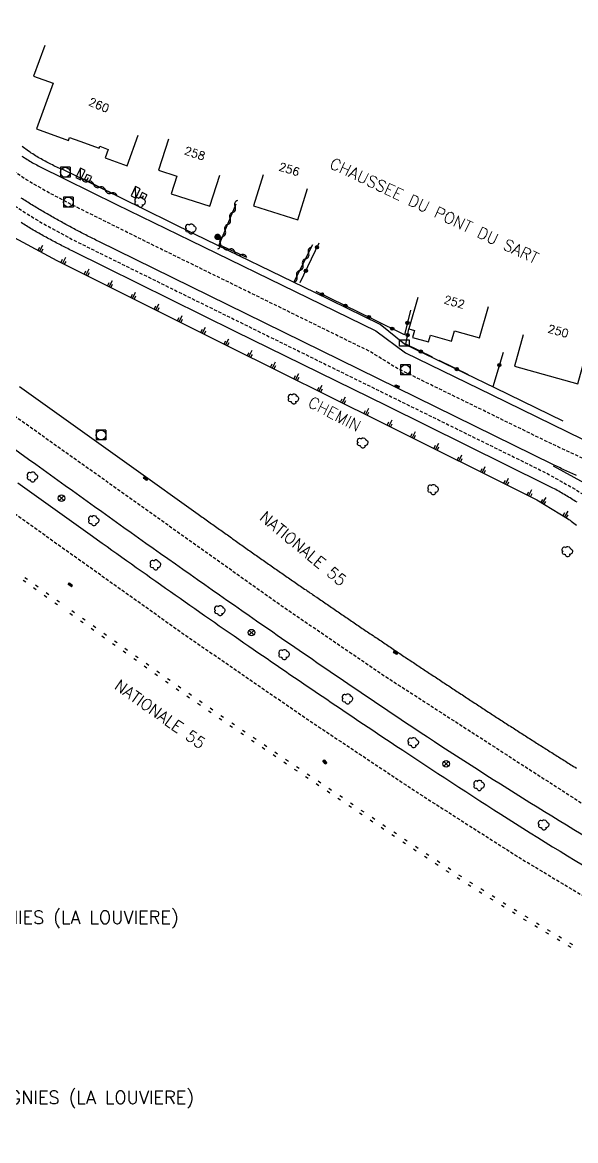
# Model space of a CAD drawing. Header units: millimetres. Extents: x 132999 to 134001, y 131000 to 132000.
# Drawn here: x 133221.3 to 133306.3, y 131480.1 to 131651.8 of the extents above; entities that cross this region are included whole.
import ezdxf
from ezdxf.enums import TextEntityAlignment as Align

# ---------------------------------------------------------------- set-up
doc = ezdxf.new("R2010")
doc.units = ezdxf.units.MM
doc.linetypes.add('DASHED', pattern=[0.75, 0.5, -0.25])
doc.layers.get('0').update_dxf_attribs({"linetype": 'CONTINUOUS'})
for name, color, linetype in [('W0001', 6, 'DASHED'), ('W0008', 7, 'CONTINUOUS'), ('W0100', 7, 'CONTINUOUS'), ('W0211', 2, 'CONTINUOUS'), ('W0220', 5, 'DASHED'), ('W0300', 7, 'CONTINUOUS'), ('W0310', 3, 'CONTINUOUS'), ('W0322', 7, 'CONTINUOUS'), ('W0400', 7, 'CONTINUOUS'), ('W0420', 7, 'CONTINUOUS'), ('W0432', 7, 'CONTINUOUS'), ('W0469', 7, 'CONTINUOUS'), ('W0980', 7, 'CONTINUOUS'), ('W0989', 7, 'CONTINUOUS'), ('W0991', 7, 'CONTINUOUS'), ('W1471', 7, 'CONTINUOUS'), ('W1473', 7, 'CONTINUOUS')]:
    doc.layers.add(name, color=color, linetype=linetype)
doc.styles.get("Standard").update_dxf_attribs({"font": 'romans.shx', "width": 0.85})

# ---------------------------------------------------------------- blocks, each defined once
blk = doc.blocks.new('T420')
for p, q in [((0.75, 0.75), (-0.75, 0.75)), ((-0.75, 0.75), (-0.75, -0.75)), ((0.75, 0.75), (0.75, -0.75)), ((0.75, -0.75), (-0.75, -0.75))]:
    blk.add_line(p, q)
blk.add_ellipse((0, 0), major_axis=(-0.53, 0.53), ratio=1, start_param=3.926991, end_param=10.210176)
blk = doc.blocks.new('T300')
for p, q in [((-0.8, 0.51), (-0.86, 0.34)), ((-0.86, 0.34), (-0.86, 0.17)), ((-0.86, 0.17), (-0.74, 0.06)), ((-0.69, 0.63), (-0.8, 0.51)), ((-0.8, -0.06), (-0.74, 0.06)), ((-0.74, 0.06), (-0.69, 0.11)), ((-0.57, 0.69), (-0.69, 0.63)), ((-0.46, 0.69), (-0.57, 0.69)), ((-0.29, 0.63), (-0.46, 0.69)), ((-0.29, 0.63), (-0.17, 0.74)), ((-0.23, 0.57), (-0.29, 0.63)), ((-0.17, 0.74), (-0.06, 0.8)), ((-0.06, 0.8), (0.06, 0.8)), ((0.06, 0.8), (0.23, 0.74)), ((0.23, 0.74), (0.34, 0.63)), ((0.34, 0.63), (0.4, 0.51)), ((0.46, 0.46), (0.34, 0.46)), ((0.4, 0.51), (0.4, 0.46)), ((0.57, 0.4), (0.46, 0.46)), ((0.57, 0.4), (0.69, 0.29)), ((0.69, 0.29), (0.74, 0.17)), ((0.74, 0.06), (0.69, -0.17)), ((0.74, 0.17), (0.74, 0.06)), ((-0.8, -0.17), (-0.8, -0.06)), ((-0.8, -0.23), (-0.8, -0.17)), ((-0.74, -0.34), (-0.8, -0.23)), ((-0.69, -0.4), (-0.74, -0.34)), ((-0.51, -0.46), (-0.69, -0.4)), ((-0.4, -0.46), (-0.51, -0.46)), ((-0.4, -0.46), (-0.34, -0.46)), ((-0.34, -0.46), (-0.34, -0.4)), ((-0.34, -0.51), (-0.34, -0.46)), ((-0.29, -0.63), (-0.34, -0.51)), ((-0.17, -0.74), (-0.29, -0.63)), ((-0.06, -0.8), (-0.17, -0.74)), ((0.06, -0.8), (-0.06, -0.8)), ((0.17, -0.74), (0.06, -0.8)), ((0.23, -0.69), (0.17, -0.74)), ((0.29, -0.46), (0.23, -0.46)), ((0.29, -0.63), (0.23, -0.69)), ((0.46, -0.4), (0.29, -0.46)), ((0.34, -0.51), (0.29, -0.63)), ((0.34, -0.51), (0.34, -0.46)), ((0.57, -0.34), (0.46, -0.4)), ((0.63, -0.29), (0.57, -0.34)), ((0.69, -0.17), (0.63, -0.29))]:
    blk.add_line(p, q)
blk = doc.blocks.new('T432')
at = {"flags": 128}
for points in [[(-0.4, 2.1), (-0.4, 1.3)], [(-0.39, 2.1), (0.41, 2.1)], [(0.8, 0.8), (-0.8, 0.8)], [(-0.8, 0.8), (-0.8, 0)], [(0.8, 0.8), (-0.8, 0)], [(-0.8, 0), (0.8, 0)], [(-0.4, 1.3), (0.4, 1.3)], [(0, 1.7), (0.4, 1.7)], [(0.4, 1.3), (0.4, 1.7)], [(0.8, 0), (0.8, 0.8)]]:
    blk.add_lwpolyline(points, dxfattribs=at)
blk = doc.blocks.new('T400')
for p, q in [((-0.15, 0.3), (0.15, 0.3)), ((-0.15, -0.25), (-0.15, 0.3)), ((-0.15, 0.15), (0.15, 0.15)), ((-0.15, 0), (0.15, 0)), ((0.15, 0.3), (0.15, -0.25)), ((-0.15, -0.15), (0.15, -0.15)), ((-0.15, -0.25), (-0.15, -0.3)), ((-0.15, -0.3), (0.15, -0.3)), ((0.15, -0.3), (0.15, -0.25))]:
    blk.add_line(p, q)
blk = doc.blocks.new('t322o')
at = {"color": 0, "linetype": 'Continuous'}
for radius in [0.25, 0.15]:
    blk.add_circle((0, 0), radius, dxfattribs=at)
blk = doc.blocks.new('t310o')
at = {"color": 0, "linetype": 'Continuous'}
for centre, start, end in [((-0.5, 0.38), 216.8699, 323.1304), ((0.5, -0.37), 36.8699, 143.1303)]:
    blk.add_arc(centre, 0.625, start, end, dxfattribs=at)
blk = doc.blocks.new('t220o')
at = {"color": 0, "linetype": 'Continuous'}
for p, q in [((-0.25, 0.25), (0.25, 0.25)), ((-0.25, -0.25), (0.25, -0.25))]:
    blk.add_line(p, q, dxfattribs=at)
blk = doc.blocks.new('t211o')
at = {"color": 0, "linetype": 'Continuous'}
for p, q in [((-0.29, 0.5), (-0.29, 0)), ((0, 1), (0, 0)), ((0.29, 0.5), (0.29, 0))]:
    blk.add_line(p, q, dxfattribs=at)
blk = doc.blocks.new('T1471')
at = {"color": 0, "linetype": 'Continuous', "flags": 128}
blk.add_lwpolyline([(-0.75, -0.5), (-0.75, 0.5), (0.75, 0.5), (0.75, -0.5), (-0.75, -0.5)], dxfattribs=at)
blk = doc.blocks.new('T1473')
at = {"color": 0, "linetype": 'Continuous', "const_width": 0.5, "flags": 128}
blk.add_lwpolyline([(-0.25, 0, 1), (0.25, 0, 1)], format="xyb", close=True, dxfattribs=at)
blk = doc.blocks.new('T469')
at = {"color": 0, "linetype": 'Continuous', "flags": 128}
for points in [[(-0.35, 0.35), (0.35, -0.35)], [(-0.35, -0.35), (0.35, 0.35)]]:
    blk.add_lwpolyline(points, dxfattribs=at)
at = {"color": 0, "linetype": 'Continuous'}
blk.add_circle((0, 0), 0.5, dxfattribs=at)

msp = doc.modelspace()

# ---------------------------------------------------------------- linework, layer by layer
at = {"layer": 'W0001', "flags": 128}
for points in [[(133046.07, 131721.2), (133055.28, 131714.81), (133066.12, 131707.31), (133068.83, 131705.91), (133071.81, 131705.03), (133075, 131704.51), (133078.64, 131704.48), (133082.3, 131704.91), (133085.78, 131705.7), (133089.53, 131706.92), (133097.61, 131709.69), (133103.26, 131711.65), (133106.79, 131712.75), (133111.83, 131713.82), (133116.99, 131714.44), (133120.59, 131714.43), (133124.32, 131714.14), (133129.12, 131713.3), (133133.36, 131712.09), (133137.12, 131710.61), (133141.27, 131708.66), (133145.6, 131706.21), (133150.22, 131703.13), (133168.49, 131691.26), (133171.2, 131688.78), (133173.28, 131686.64), (133175.33, 131684.42), (133177.91, 131680.75), (133180.2, 131676.66), (133182.03, 131672.35), (133183.46, 131667.82), (133184.59, 131663.42), (133185.8, 131658.9), (133187.03, 131654.99), (133188.31, 131652.04), (133190.15, 131648.68), (133192.86, 131644.89), (133196.31, 131641.15), (133200.65, 131637.47), (133211.58, 131629.78), (133219.71, 131623.93), (133223.9, 131621.3), (133229.15, 131618.43), (133242.11, 131612.02), (133301.74, 131582.68), (133306.37, 131580.09), (133309.41, 131578.1), (133313.74, 131574.71), (133317.42, 131571.09), (133320.77, 131567.07), (133322.81, 131564.21), (133330.77, 131552.97), (133332.32, 131550.89), (133334.77, 131548.11), (133336.64, 131546.27), (133339.14, 131544.17), (133342.07, 131542.08), (133345.68, 131539.99), (133378.1, 131524.54), (133414.59, 131507.12), (133456.74, 131487.01), (133497.13, 131467.78), (133501.3, 131465.84), (133505.64, 131464.42), (133510.22, 131463.45), (133514.7, 131463.1), (133518.14, 131463.15), (133521.43, 131463.42), (133525.57, 131464.06), (133529.23, 131465.01), (133533.79, 131466.63), (133543.92, 131470.1), (133552.73, 131473.12), (133560.77, 131475.87)], [(133341.29, 131573.77), (133337.46, 131577.95), (133335.05, 131579.38), (133330.87, 131580.07), (133325.93, 131580.43), (133320.11, 131581.29), (133313.92, 131582.67), (133307.4, 131584.89), (133301.76, 131587.54), (133278.86, 131598.74), (133274.75, 131601.28), (133241.66, 131617.51), (133229.16, 131623.72), (133225.04, 131625.88), (133221.97, 131627.66), (133219.28, 131629.44), (133216.95, 131631.24), (133213.68, 131633.88), (133206.31, 131639.16), (133203.46, 131641.19)], [(133135.97, 131633.54), (133147.29, 131628.82), (133155.14, 131623.26), (133167.51, 131614.35), (133190.33, 131597.78), (133212.33, 131581.99), (133246.06, 131557.96), (133265.22, 131544.76), (133281.97, 131533.61), (133298.01, 131523.37), (133318.56, 131511.09), (133338.33, 131500), (133362.46, 131487.85), (133381.36, 131479.23), (133400.85, 131471.14), (133420.48, 131463.83), (133442.77, 131456.42), (133467.83, 131449.19), (133486.99, 131444.19), (133510.75, 131438.18), (133526.23, 131434.2), (133534.27, 131431.82), (133541.84, 131428.22)], [(133178.91, 131622.77), (133185.89, 131616.87), (133196.83, 131608.16), (133211.3, 131597.71), (133261.3, 131562.16), (133277.21, 131551.32), (133307.19, 131531.99), (133336.97, 131514.54), (133352.56, 131506.29), (133374.67, 131495.52), (133391.87, 131487.95), (133413.84, 131479.19), (133432.4, 131472.58), (133455.55, 131465.33), (133478.21, 131458.99), (133497.02, 131454.22), (133522.07, 131448.3), (133538.08, 131445.24), (133544.16, 131445.19), (133555.41, 131445.97)]]:
    msp.add_lwpolyline(points, dxfattribs=at)
at = {"layer": 'W0008', "flags": 128}
for points in [[(133304.43, 131590.57), (133294.04, 131595.66), (133280.03, 131602.44), (133276.29, 131605.46), (133266.25, 131610.35), (133247.88, 131619.25), (133236.45, 131624.87), (133227.54, 131629.23), (133227.31, 131629.32), (133227.08, 131629.42), (133226.86, 131629.52), (133226.63, 131629.62), (133226.41, 131629.72), (133226.18, 131629.83), (133225.96, 131629.94), (133225.74, 131630.04), (133225.52, 131630.15), (133225.3, 131630.27), (133225.08, 131630.38), (133224.86, 131630.5), (133224.64, 131630.61), (133224.43, 131630.73), (133224.21, 131630.86), (133224, 131630.98), (133223.78, 131631.1), (133223.57, 131631.23), (133223.36, 131631.36), (133223.14, 131631.49), (133222.93, 131631.63), (133222.72, 131631.76), (133222.52, 131631.9), (133222.31, 131632.04), (133222.1, 131632.19), (133221.9, 131632.34), (133221.7, 131632.48), (133221.5, 131632.63), (133221.3, 131632.79)], [(133221.27, 131631.3), (133221.47, 131631.17), (133221.67, 131631.04), (133221.88, 131630.91), (133222.08, 131630.78), (133222.29, 131630.66), (133222.5, 131630.53), (133222.71, 131630.41), (133222.92, 131630.29), (133223.13, 131630.17), (133223.34, 131630.06), (133223.55, 131629.94), (133223.77, 131629.83), (133223.98, 131629.72), (133235.82, 131623.88), (133247.17, 131618.34), (133265.26, 131609.55), (133275.62, 131604.48), (133280.22, 131601.08), (133293.34, 131594.7), (133307.38, 131587.85)], [(133306.48, 131582.27), (133306.25, 131582.37), (133306.02, 131582.47), (133305.79, 131582.57), (133305.56, 131582.67), (133305.33, 131582.77), (133305.1, 131582.88), (133304.87, 131582.98), (133304.64, 131583.09), (133304.41, 131583.19), (133304.18, 131583.3), (133303.95, 131583.41), (133303.73, 131583.52), (133303.5, 131583.63), (133303.27, 131583.74), (133303.04, 131583.85), (133302.82, 131583.96), (133278.87, 131595.72), (133255.7, 131607.1), (133233.09, 131618.2), (133232.86, 131618.3), (133232.64, 131618.41), (133232.41, 131618.52), (133232.19, 131618.64), (133231.97, 131618.75), (133231.75, 131618.86), (133231.52, 131618.97), (133231.3, 131619.08), (133231.08, 131619.19), (133230.86, 131619.31), (133230.64, 131619.42), (133230.42, 131619.54), (133230.19, 131619.65), (133229.97, 131619.77), (133229.75, 131619.88), (133229.53, 131620), (133229.31, 131620.11), (133229.09, 131620.23), (133228.87, 131620.35), (133228.65, 131620.47), (133228.44, 131620.58), (133228.22, 131620.7), (133228, 131620.82), (133227.78, 131620.94), (133227.56, 131621.06), (133227.34, 131621.18), (133227.13, 131621.3), (133226.91, 131621.42), (133226.69, 131621.54), (133226.47, 131621.67), (133226.26, 131621.79), (133226.04, 131621.91), (133225.83, 131622.04), (133225.61, 131622.16), (133225.39, 131622.28), (133225.18, 131622.41), (133224.96, 131622.53), (133224.75, 131622.66), (133224.53, 131622.78), (133224.32, 131622.91), (133224.1, 131623.04), (133223.89, 131623.17), (133223.68, 131623.29), (133223.46, 131623.42), (133223.25, 131623.55), (133223.04, 131623.68), (133222.82, 131623.81), (133222.61, 131623.94), (133222.4, 131624.07), (133222.19, 131624.2), (133221.99, 131624.33), (133221.78, 131624.46), (133221.57, 131624.59), (133221.36, 131624.73), (133221.16, 131624.86)], [(133306.55, 131578.14), (133306.34, 131578.28), (133306.12, 131578.41), (133305.91, 131578.54), (133305.7, 131578.68), (133305.48, 131578.81), (133305.26, 131578.94), (133305.05, 131579.07), (133304.83, 131579.2), (133304.61, 131579.33), (133304.39, 131579.46), (133304.18, 131579.58), (133303.96, 131579.71), (133303.74, 131579.83), (133303.51, 131579.96), (133303.29, 131580.08), (133303.07, 131580.2), (133302.85, 131580.32), (133301.8, 131580.84), (133277.31, 131592.93), (133254.06, 131604.35), (133229.21, 131616.65), (133228.99, 131616.75), (133228.76, 131616.86), (133228.54, 131616.98), (133228.31, 131617.09), (133228.09, 131617.2), (133227.87, 131617.31), (133227.64, 131617.42), (133227.42, 131617.54), (133227.2, 131617.65), (133226.98, 131617.77), (133226.75, 131617.88), (133226.53, 131618), (133226.31, 131618.12), (133226.09, 131618.23), (133225.87, 131618.35), (133225.65, 131618.47), (133225.43, 131618.59), (133225.21, 131618.71), (133224.99, 131618.83), (133224.77, 131618.95), (133224.55, 131619.07), (133224.33, 131619.19), (133224.12, 131619.32), (133223.9, 131619.44), (133223.68, 131619.56), (133223.46, 131619.69), (133223.25, 131619.81), (133223.03, 131619.94), (133222.82, 131620.06), (133222.61, 131620.19), (133222.4, 131620.31), (133222.19, 131620.44), (133221.98, 131620.57), (133221.77, 131620.7), (133221.56, 131620.83), (133221.35, 131620.96), (133221.14, 131621.09)], [(133220.93, 131595.93), (133238.49, 131583.37), (133248.37, 131576.31), (133248.57, 131576.16), (133248.77, 131576.02), (133248.97, 131575.87), (133249.18, 131575.73), (133249.38, 131575.58), (133249.58, 131575.43), (133249.79, 131575.29), (133249.99, 131575.14), (133250.19, 131575), (133250.4, 131574.85), (133250.6, 131574.71), (133250.8, 131574.56), (133251.01, 131574.42), (133251.21, 131574.27), (133251.41, 131574.13), (133251.62, 131573.98), (133251.82, 131573.84), (133252.02, 131573.69), (133252.23, 131573.55), (133252.43, 131573.4), (133252.63, 131573.26), (133252.84, 131573.12), (133253.04, 131572.97), (133253.25, 131572.83), (133253.45, 131572.68), (133253.65, 131572.54), (133253.86, 131572.39), (133254.06, 131572.25), (133254.26, 131572.1), (133254.47, 131571.96), (133254.67, 131571.82), (133254.88, 131571.67), (133255.08, 131571.53), (133255.28, 131571.38), (133255.49, 131571.24), (133255.69, 131571.1), (133255.9, 131570.95), (133256.1, 131570.81), (133256.31, 131570.66), (133256.51, 131570.52), (133256.71, 131570.38), (133256.92, 131570.23), (133257.12, 131570.09), (133257.33, 131569.95), (133257.53, 131569.8), (133257.74, 131569.66), (133257.94, 131569.52), (133258.15, 131569.37), (133258.35, 131569.23), (133258.55, 131569.09), (133258.76, 131568.94), (133258.96, 131568.8), (133259.17, 131568.66), (133259.37, 131568.51), (133259.58, 131568.37), (133259.78, 131568.23), (133259.99, 131568.09), (133260.19, 131567.94), (133260.4, 131567.8), (133260.6, 131567.66), (133260.81, 131567.51), (133261.01, 131567.37), (133261.22, 131567.23), (133261.42, 131567.09), (133261.63, 131566.94), (133261.83, 131566.8), (133262.04, 131566.66), (133262.24, 131566.52), (133262.45, 131566.38), (133262.66, 131566.23), (133262.86, 131566.09), (133263.07, 131565.95), (133263.27, 131565.81), (133263.48, 131565.66), (133263.68, 131565.52), (133263.89, 131565.38), (133264.09, 131565.24), (133264.3, 131565.1), (133264.5, 131564.96), (133264.71, 131564.81), (133264.92, 131564.67), (133265.12, 131564.53), (133265.33, 131564.39), (133265.53, 131564.25), (133265.74, 131564.11), (133265.94, 131563.97), (133266.15, 131563.83), (133266.35, 131563.69), (133266.56, 131563.55), (133266.76, 131563.4), (133266.97, 131563.26), (133267.17, 131563.12), (133267.38, 131562.98), (133267.58, 131562.84), (133267.79, 131562.7), (133268, 131562.56), (133268.2, 131562.42), (133268.41, 131562.28), (133268.61, 131562.14), (133268.82, 131562), (133269.02, 131561.86), (133269.23, 131561.72), (133269.43, 131561.58), (133269.64, 131561.44), (133269.85, 131561.3), (133270.05, 131561.16), (133270.26, 131561.02), (133270.46, 131560.88), (133270.67, 131560.74), (133270.88, 131560.6), (133271.08, 131560.46), (133271.29, 131560.32), (133271.49, 131560.18), (133271.7, 131560.04), (133271.91, 131559.9), (133272.11, 131559.76), (133272.32, 131559.62), (133272.52, 131559.48), (133272.73, 131559.34), (133272.94, 131559.2), (133273.14, 131559.06), (133273.35, 131558.92), (133273.56, 131558.78), (133273.76, 131558.64), (133273.97, 131558.5), (133274.18, 131558.36), (133274.38, 131558.23), (133274.59, 131558.09), (133274.79, 131557.95), (133275, 131557.81), (133275.21, 131557.67), (133275.41, 131557.53), (133275.62, 131557.39), (133275.83, 131557.25), (133276.03, 131557.11), (133276.24, 131556.97), (133276.45, 131556.84), (133276.65, 131556.7), (133276.86, 131556.56), (133277.07, 131556.42), (133277.27, 131556.28), (133277.48, 131556.14), (133277.69, 131556), (133277.9, 131555.87), (133278.1, 131555.73), (133278.31, 131555.59), (133278.52, 131555.45), (133278.72, 131555.31), (133278.93, 131555.17), (133279.14, 131555.03), (133279.34, 131554.9), (133279.55, 131554.76), (133279.76, 131554.62), (133279.97, 131554.48), (133280.17, 131554.34), (133280.38, 131554.21), (133280.59, 131554.07), (133280.79, 131553.93), (133281, 131553.79), (133281.21, 131553.65), (133281.42, 131553.52), (133281.62, 131553.38), (133281.83, 131553.24), (133282.04, 131553.1), (133282.25, 131552.97), (133282.45, 131552.83), (133282.66, 131552.69), (133282.87, 131552.55), (133283.08, 131552.41), (133283.28, 131552.28), (133283.49, 131552.14), (133283.7, 131552), (133283.91, 131551.86), (133284.11, 131551.73), (133284.32, 131551.59), (133284.53, 131551.45), (133284.74, 131551.31), (133284.95, 131551.17), (133285.16, 131551.03), (133285.37, 131550.9), (133285.58, 131550.76), (133285.79, 131550.62), (133286, 131550.48), (133286.21, 131550.34), (133286.42, 131550.2), (133286.63, 131550.07), (133286.84, 131549.93), (133287.05, 131549.79), (133287.26, 131549.65), (133287.47, 131549.51), (133287.68, 131549.38), (133287.89, 131549.24), (133288.1, 131549.1), (133288.31, 131548.96), (133288.52, 131548.82), (133288.73, 131548.68), (133288.94, 131548.55), (133289.15, 131548.41), (133289.36, 131548.27), (133289.57, 131548.13), (133289.78, 131548), (133289.99, 131547.86), (133290.2, 131547.72), (133290.41, 131547.58), (133290.62, 131547.45), (133290.83, 131547.31), (133291.04, 131547.17), (133291.25, 131547.03), (133291.46, 131546.9), (133291.67, 131546.76), (133291.88, 131546.62), (133292.09, 131546.48), (133292.3, 131546.35), (133292.51, 131546.21), (133292.72, 131546.07), (133292.93, 131545.93), (133293.14, 131545.8), (133293.35, 131545.66), (133293.56, 131545.52), (133293.77, 131545.39), (133293.99, 131545.25), (133294.2, 131545.11), (133294.41, 131544.98), (133294.62, 131544.84), (133294.83, 131544.7), (133295.04, 131544.57), (133295.25, 131544.43), (133295.46, 131544.29), (133295.67, 131544.16), (133295.88, 131544.02), (133296.09, 131543.88), (133296.31, 131543.75), (133296.52, 131543.61), (133296.73, 131543.48), (133296.94, 131543.34), (133297.15, 131543.2), (133297.36, 131543.07), (133297.57, 131542.93), (133297.78, 131542.8), (133297.99, 131542.66), (133298.21, 131542.53), (133298.42, 131542.39), (133298.63, 131542.25), (133298.84, 131542.12), (133299.05, 131541.98), (133299.26, 131541.85), (133299.48, 131541.71), (133299.69, 131541.58), (133299.9, 131541.44), (133300.11, 131541.31), (133300.32, 131541.17), (133300.53, 131541.04), (133300.75, 131540.9), (133300.96, 131540.77), (133301.17, 131540.63), (133301.38, 131540.5), (133301.6, 131540.36), (133301.81, 131540.23), (133302.02, 131540.1), (133302.23, 131539.96), (133302.44, 131539.83), (133302.66, 131539.69), (133302.87, 131539.56), (133303.08, 131539.43), (133303.29, 131539.29), (133303.5, 131539.16), (133303.72, 131539.03), (133303.93, 131538.89), (133304.14, 131538.76), (133304.35, 131538.63), (133304.56, 131538.5), (133304.77, 131538.37), (133304.98, 131538.23), (133305.19, 131538.1), (133305.4, 131537.97), (133305.61, 131537.84), (133305.82, 131537.71), (133306.03, 131537.58), (133306.24, 131537.44), (133306.46, 131537.31)], [(133302.86, 131583.76), (133307.64, 131581.15)]]:
    msp.add_lwpolyline(points, dxfattribs=at)
for points in [[(133316.18, 131521.67, -0.003201), (133298.19, 131532.7, -0.008106), (133280.22, 131544.29, -0.004511), (133258.46, 131559.11, -0.00486), (133222.31, 131584.73), (133212.33, 131591.92)], [(133220.64, 131581.13), (133232.13, 131572.93, 0.004313), (133256.12, 131556.06, 0.004481), (133278.72, 131540.76, 0.004706), (133295.95, 131529.54, 0.010394), (133314.38, 131518.33, 0.002405)]]:
    msp.add_lwpolyline(points, format="xyb", dxfattribs=at)
at = {"layer": 'W0100', "flags": 128}
for points in [[(133224.78, 131648.29), (133223.06, 131643.6), (133226.06, 131642.5), (133223.5, 131635.5), (133228.44, 131633.7), (133228.61, 131634.16), (133230.19, 131633.59), (133233.13, 131632.53), (133233.23, 131632.81), (133234.25, 131632.43), (133234.54, 131632.33), (133234.08, 131631.03), (133237.42, 131629.8), (133239.14, 131634.5)], [(133243.8, 131633.91), (133242.25, 131629.16), (133245.06, 131628.24), (133244.18, 131625.51), (133250.16, 131623.61), (133251.68, 131628.38)], [(133258.36, 131628.43), (133256.86, 131623.65), (133263.65, 131621.53), (133265.15, 131626.3)], [(133282.09, 131609.57), (133280.73, 131604.75), (133281.6, 131604.51), (133281.3, 131603.45), (133283.71, 131602.77), (133284.02, 131603.81), (133287.25, 131602.9), (133287.72, 131604.48), (133291.59, 131603.37), (133292.97, 131608.18)], [(133298.27, 131603.84), (133296.94, 131599.03), (133306.67, 131596.33), (133308, 131601.15)]]:
    msp.add_lwpolyline(points, dxfattribs=at)
at = {"layer": 'W0211', "flags": 128}
msp.add_lwpolyline([(133205.87, 131615.94), (133209.34, 131623.64), (133210, 131624.01), (133210.8, 131623.74), (133226.63, 131615.27), (133252.86, 131602.16), (133276.55, 131590.39), (133300.37, 131578.52), (133305.07, 131575.67), (133305.27, 131575.52), (133305.48, 131575.38), (133305.67, 131575.23), (133305.87, 131575.08), (133306.07, 131574.93), (133306.27, 131574.78), (133306.47, 131574.63)], dxfattribs=at)
at = {"layer": 'W0310', "flags": 128}
for points in [[(133235.89, 131625.18), (133230.4, 131627.91)], [(133255.82, 131615.72), (133251.6, 131617.67), (133254.2, 131623.96)], [(133263.07, 131611.96), (133265.97, 131617.71)]]:
    msp.add_lwpolyline(points, dxfattribs=at)
at = {"layer": 'W0322', "flags": 128}
for points in [[(133264.04, 131611.88), (133266.94, 131617.99)], [(133280.99, 131607.63), (133280.05, 131603.85), (133275.31, 131606.23), (133266.48, 131610.49)], [(133284.34, 131600.42), (133280.23, 131602.4), (133280.73, 131604.75)], [(133295.19, 131601.12), (133293.63, 131595.87)], [(133289.87, 131597.73), (133285.39, 131599.9)]]:
    msp.add_lwpolyline(points, dxfattribs=at)

# ---------------------------------------------------------------- block references
at = {"layer": 'W0211'}
for p, rotation in [((133223.98, 131616.69), 331.8507488506138), ((133227.52, 131614.82), 333.4464351658898), ((133231.1, 131613.04), 333.4464351658898), ((133234.68, 131611.25), 333.4464351658898), ((133238.25, 131609.46), 333.4464351658898), ((133241.83, 131607.67), 333.4464351658898), ((133245.41, 131605.88), 333.4464351658898), ((133248.99, 131604.09), 333.4464351658898), ((133252.57, 131602.31), 333.4464351658898), ((133256.15, 131600.53), 333.5777764094605), ((133259.73, 131598.75), 333.5777764094605), ((133263.31, 131596.97), 333.5777764094605), ((133266.9, 131595.19), 333.5777764094605), ((133270.48, 131593.41), 333.5777764094605), ((133274.06, 131591.63), 333.5777764094605), ((133277.64, 131589.84), 333.5064477795851), ((133281.22, 131588.06), 333.5064477795851), ((133284.8, 131586.28), 333.5064477795851), ((133288.38, 131584.49), 333.5064477795851), ((133291.96, 131582.71), 333.5064477795851), ((133295.54, 131580.92), 333.5064477795851), ((133299.12, 131579.14), 333.5064477795851), ((133301.22, 131578), 328.7998137479043), ((133304.64, 131575.93), 328.7998137479043)]:
    msp.add_blockref('t211o', p, dxfattribs=dict(at, rotation=rotation))
at = {"layer": 'W0220'}
for p, rotation in [((133221.8, 131566.25), 324.5403881577853), ((133223.42, 131565.09), 324.5403881577853), ((133225.05, 131563.93), 324.5403881577853), ((133226.68, 131562.77), 324.5403881577853), ((133229.01, 131561.11), 144.6325333698881), ((133230.64, 131559.96), 144.6325333698881), ((133232.27, 131558.8), 144.6325333698881), ((133233.9, 131557.64), 144.6325333698881), ((133235.54, 131556.48), 144.6325333698881), ((133237.17, 131555.33), 144.6325333698881), ((133238.8, 131554.17), 144.6325333698881), ((133240.43, 131553.01), 144.6325333698881), ((133242.06, 131551.85), 144.6325333698881), ((133243.69, 131550.7), 144.6325333698881), ((133245.33, 131549.54), 145.4474501392963), ((133246.97, 131548.41), 145.5078550041016), ((133248.62, 131547.28), 145.5682605767982), ((133250.27, 131546.15), 145.6286667286011), ((133251.92, 131545.02), 145.6890733252316), ((133253.58, 131543.89), 145.7494802379111), ((133255.23, 131542.77), 145.8098873213435), ((133256.89, 131541.65), 145.8702944430024), ((133258.54, 131540.53), 145.9307014798078), ((133260.2, 131539.41), 145.9911082825323), ((133261.86, 131538.29), 146.0515147373279), ((133263.52, 131537.17), 146.1119206839748), ((133265.18, 131536.06), 146.1723260085856), ((133266.84, 131534.95), 146.2032030524475), ((133268.5, 131533.83), 146.1227806095693), ((133270.16, 131532.72), 146.0705698474716), ((133271.82, 131531.6), 146.046569516504), ((133273.48, 131530.48), 146.0507789385694), ((133275.14, 131529.37), 146.0831982295495), ((133276.8, 131528.25), 146.143828274336), ((133278.46, 131527.14), 146.2326704578306), ((133280.12, 131526.03), 146.349726220315), ((133281.79, 131524.92), 146.4949964648106), ((133283.46, 131523.82), 146.6684806519742), ((133285.13, 131522.72), 146.8701757525408), ((133286.81, 131521.64), 147.100075026655), ((133288.49, 131520.55), 147.3581664936527), ((133290.18, 131519.48), 147.6444313064963), ((133291.87, 131518.41), 147.9588418865174), ((133293.57, 131517.36), 148.2403232562058), ((133295.27, 131516.31), 148.3959443850909), ((133296.98, 131515.26), 148.5495890654012), ((133298.68, 131514.22), 148.7012543658948), ((133300.39, 131513.18), 148.8509375259086), ((133302.11, 131512.15), 148.9986359543832), ((133303.82, 131511.12), 149.1443472456834), ((133305.54, 131510.1), 149.2880691480342)]:
    msp.add_blockref('t220o', p, dxfattribs=dict(at, rotation=rotation))
at = {"layer": 'W0300'}
for p in [(133239.49, 131624.22), (133247.27, 131620.09), (133263.04, 131594), (133273.65, 131587.26), (133222.92, 131582.02), (133284.48, 131580.09), (133232.34, 131575.3), (133305.1, 131570.56), (133241.84, 131568.53), (133251.73, 131561.48), (133261.6, 131554.75), (133271.33, 131547.92), (133281.44, 131541.23), (133291.54, 131534.65), (133301.46, 131528.59)]:
    msp.add_blockref('T300', p, dxfattribs=at)
at = {"layer": 'W0310'}
for p, rotation in [((133231.41, 131627.4), 153.5469663044134), ((133233.2, 131626.51), 153.5469663044134), ((133234.99, 131625.62), 153.5469663044134), ((133254.03, 131623.54), 67.55062481704722), ((133253.26, 131621.7), 67.55062481704722), ((133252.5, 131619.85), 67.55062481704722), ((133251.74, 131618), 67.55062481704722), ((133253.09, 131616.98), 155.1750204991953), ((133254.91, 131616.14), 155.1750204991953), ((133265.32, 131616.43), 63.29264505698718), ((133264.42, 131614.64), 63.29264505698718), ((133263.52, 131612.85), 63.29264505698718)]:
    msp.add_blockref('t310o', p, dxfattribs=dict(at, rotation=rotation))
at = {"layer": 'W0322'}
for p, rotation in [((133266.61, 131617.3), 64.55465172185744), ((133264.9, 131613.69), 64.55465172185744), ((133267.38, 131610.06), 154.238560308481), ((133270.98, 131608.32), 154.238560308481), ((133274.58, 131606.58), 154.238560308481), ((133280.5, 131605.69), 256.0212403536754), ((133278.16, 131604.8), 153.3913576666349), ((133280.53, 131603.81), 78.09013839865567), ((133282.54, 131601.29), 154.194591550274), ((133294.62, 131599.21), 253.4680064449292), ((133288.07, 131598.6), 154.1576575920281)]:
    msp.add_blockref('t322o', p, dxfattribs=dict(at, rotation=rotation))
at = {"layer": 'W0400'}
for p, rotation in [((133278.92, 131595.93), 63.86140607976508), ((133240.25, 131581.8), 234.4154456541908), ((133228.72, 131565.45), 54.43060750266936), ((133278.64, 131555.05), 236.2508735831451), ((133267.79, 131538.28), 40.43101790929353)]:
    msp.add_blockref('T400', p, dxfattribs=dict(at, rotation=rotation))
at = {"layer": 'W0420'}
for p in [(133227.93, 131628.83), (133228.39, 131624.23), (133280.19, 131598.48), (133233.43, 131588.47)]:
    msp.add_blockref('T420', p, dxfattribs=at)
at = {"layer": 'W0432'}
for p, rotation in [((133229.92, 131628.71), 243.9124086088616), ((133238.39, 131625.93), 243.8277646420781)]:
    msp.add_blockref('T432', p, dxfattribs=dict(at, rotation=rotation))
at = {"layer": 'W0469'}
for p in [(133227.37, 131578.77), (133256.55, 131558.12), (133286.45, 131537.98)]:
    msp.add_blockref('T469', p, dxfattribs=at)
at = {"layer": 'W1471'}
msp.add_blockref('T1471', (133280.04, 131602.59), dxfattribs=at)
at = {"layer": 'W1473'}
msp.add_blockref('T1473', (133251.34, 131618.89), dxfattribs=at)

# ---------------------------------------------------------------- texts
at = {"layer": 'W0980'}
for p in [(133218.96, 131514.27), (133221.33, 131486.62)]:
    msp.add_text('STREPY-BRACQUEGNIES (LA LOUVIERE)', height=2, dxfattribs=at).set_placement(p, align=Align.MIDDLE)
at = {"layer": 'W0989'}
for s, rotation, p in [('CHAUSSEE DU PONT DU SART', 334.9051, (133284.63, 131622.91)), ('CHEMIN', 332.5468, (133269.31, 131591.69)), ('NATIONALE 55', 320.3813, (133264.49, 131571.02)), ('NATIONALE 55', 324.7133, (133242.51, 131545.59))]:
    msp.add_text(s, height=1.75, rotation=rotation, dxfattribs=at).set_placement(p, align=Align.MIDDLE)
at = {"layer": 'W0991'}
for s, rotation, p in [('260', 337.7411, (133233.11, 131639.13)), ('258', 342.0364, (133247.84, 131631.72)), ('256', 342.6304, (133262.35, 131629.27)), ('252', 343.8994, (133287.72, 131608.89)), ('250', 344.5365, (133303.67, 131604.43))]:
    msp.add_text(s, height=1.25, rotation=rotation, dxfattribs=at).set_placement(p, align=Align.MIDDLE)

doc.saveas('drawing.dxf')
